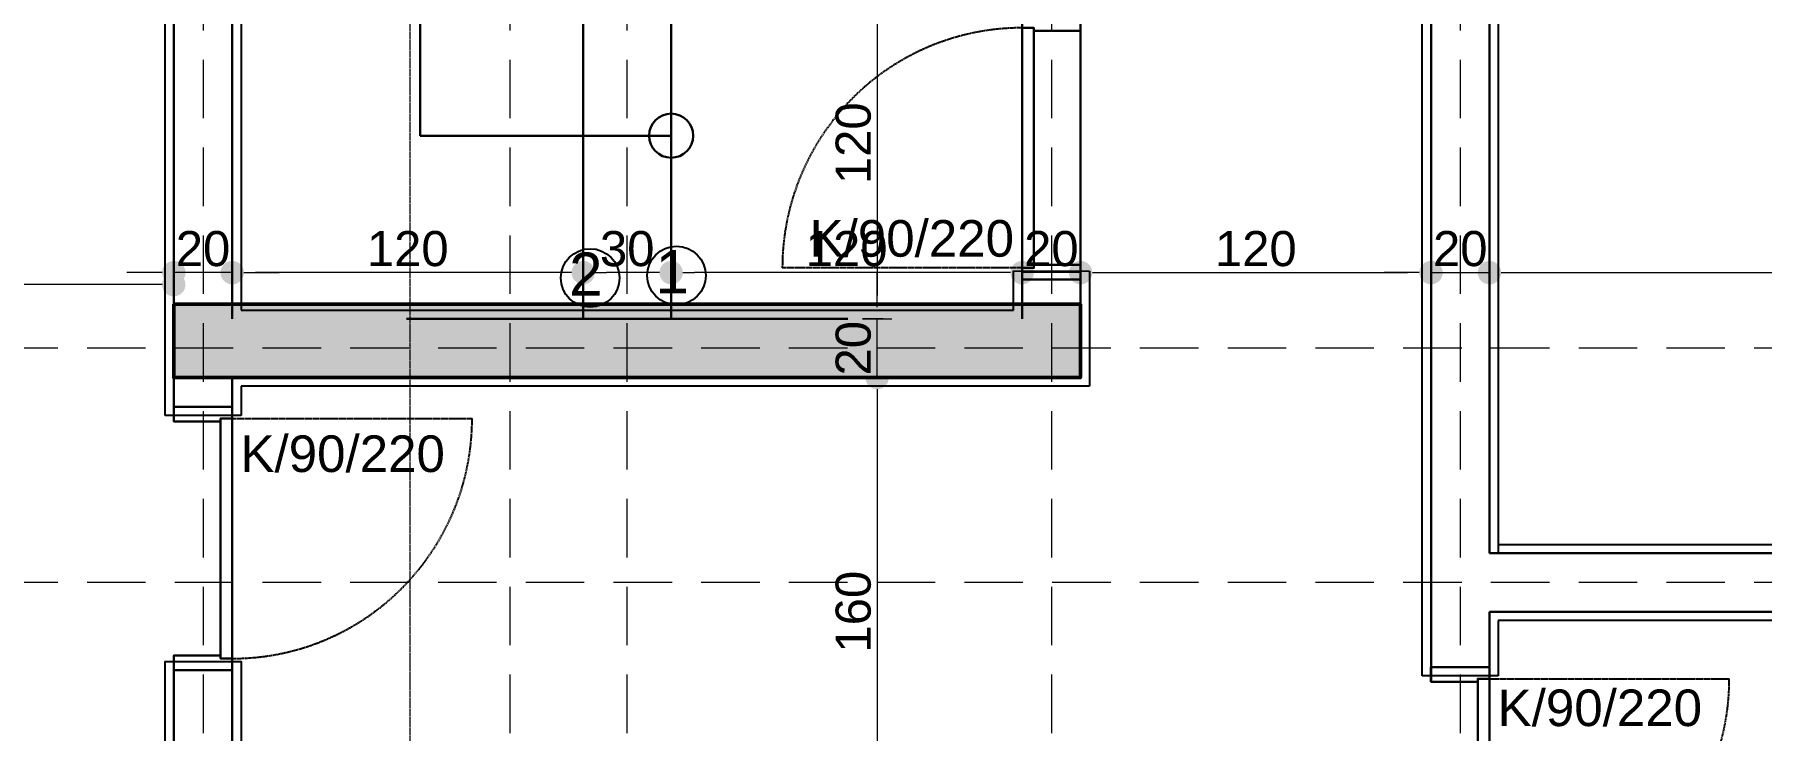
# Model space of a CAD drawing. Header units: millimetres. Extents: x 38129 to 72024, y -56282 to 16512.
# Drawn here: x 43014 to 43604, y -44116 to -43878 of the extents above; entities that cross this region are included whole.
import ezdxf

# ---------------------------------------------------------------- set-up
doc = ezdxf.new("R2010")
doc.units = ezdxf.units.MM
doc.linetypes.add('HIDDEN', pattern=[0.375, 0.25, -0.125])
for name, color, linetype, lineweight in [('AKS', 55, 'HIDDEN', 0), ('COLUMN4', 3, 'Continuous', 50), ('DIŞÖLÇÜ', 37, 'Continuous', 0), ('DUVAR', 255, 'Continuous', 30), ('KAPI', 4, 'Continuous', 30), ('M', 210, 'Continuous', 30), ('pencere+KAPI', 1, 'Continuous', 0), ('TARAMA', 252, 'Continuous', 0), ('ölçü İÇ', 31, 'Continuous', 0)]:
    doc.layers.add(name, color=color, linetype=linetype, lineweight=lineweight)
for name, color, linetype in [('HIDDEN', 1, 'HIDDEN'), ('sıva', 41, 'Continuous'), ('tefriş', 42, 'Continuous')]:
    doc.layers.add(name, color=color, linetype=linetype)
doc.styles.add('icdisolcu_yazi', font='arial.ttf')
doc.styles.get("Standard").update_dxf_attribs({"font": 'arial.ttf'})
doc.styles.add('style1', font='arial.ttf')
doc.dimstyles.new('İç Ölçü', dxfattribs={"dimtxt": 12, "dimasz": 8, "dimexe": 5, "dimexo": 0, "dimgap": 2, "dimtad": 1, "dimdec": 0, "dimzin": 12, "dimdsep": 46, "dimtxsty": 'icdisolcu_yazi', "dimblk": 'DOT', "dimcen": 8, "dimdle": 5, "dimclrd": 256, "dimclre": 256, "dimclrt": 7, "dimadec": 0, "dimazin": 3, "dimtfac": 1, "dimtdec": 0, "dimtix": 1, "dimtmove": 2, "dimatfit": 3, "dimldrblk": 'DOT', "dimfxl": 0, "dimtolj": 1, "dimtzin": 0, "dimlwd": -1, "dimlwe": -1, "dimarcsym": 0})

# ---------------------------------------------------------------- blocks, each defined once
blk = doc.blocks.new('*U12')
for p, q in [((4, 0), (0, 0)), ((86, 0), (90, 0))]:
    blk.add_line(p, q)
blk.add_lwpolyline([(4, 0), (86, 0), (86, -4), (4, -4)], close=True)
for points in [[(0, -20), (5, -20), (5, -4)], [(90, -20), (85, -20), (85, -4)]]:
    blk.add_lwpolyline(points)
at = {"layer": 'DUVAR'}
for p, q in [((0, 0), (0, -20)), ((90, 0), (90, -20))]:
    blk.add_line(p, q, dxfattribs=at)
at = {"layer": 'HIDDEN'}
blk.add_line((4, 0), (4, 82), dxfattribs=at)
blk.add_arc((4, 0), 82, 360, 90, dxfattribs=at)
blk = doc.blocks.new('*U38')
for p, q in [((4, 0), (0, 0)), ((86, 0), (90, 0))]:
    blk.add_line(p, q)
blk.add_lwpolyline([(4, 0), (86, 0), (86, -4), (4, -4)], close=True)
for points in [[(0, -20), (5, -20), (5, -4)], [(90, -20), (85, -20), (85, -4)]]:
    blk.add_lwpolyline(points)
at = {"layer": 'DUVAR'}
for p, q in [((0, 0), (0, -20)), ((90, 0), (90, -20))]:
    blk.add_line(p, q, dxfattribs=at)
at = {"layer": 'HIDDEN'}
blk.add_line((4, 0), (4, 82), dxfattribs=at)
blk.add_arc((4, 0), 82, 360, 90, dxfattribs=at)
blk = doc.blocks.new('_Dot')
at = {"color": 0, "lineweight": -2}
blk.add_line((-0.5, 0), (-1, 0), dxfattribs=at)
at = {"color": 0, "lineweight": 30, "const_width": 0.5}
blk.add_lwpolyline([(-0.25, 0, 1), (0.25, 0, 1)], format="xyb", close=True, dxfattribs=at)
blk = doc.blocks.new('*D660')
at = {"layer": 'Defpoints', "color": 0, "transparency": 16777216}
for p in [(43296.71, -43975.06), (43302.15, -43975.06), (43296.71, -43995.06)]:
    blk.add_point(p, dxfattribs=at)
at = {"layer": 'ölçü İÇ', "linetype": 'Continuous', "transparency": 16777216}
for p, q in [((43302.15, -43967.06), (43302.15, -43959.06)), ((43302.15, -43995.06), (43302.15, -43975.06)), ((43302.15, -44003.06), (43302.15, -44011.06))]:
    blk.add_line(p, q, dxfattribs=at)
at = {"layer": 'ölçü İÇ', "transparency": 16777216}
for p, q in [((43297.15, -43975.06), (43307.15, -43975.06)), ((43297.15, -43995.06), (43307.15, -43995.06))]:
    blk.add_line(p, q, dxfattribs=at)
at = {"layer": 'ölçü İÇ', "transparency": 16777216, "xscale": 8, "yscale": 8, "zscale": 8}
for p, rotation in [((43302.15, -43975.06), 270), ((43302.15, -43995.06), 90)]:
    blk.add_blockref('_Dot', p, dxfattribs=dict(at, rotation=rotation))
at = {"layer": 'ölçü İÇ', "color": 7, "transparency": 16777216, "insert": (43294.02, -43985.06), "char_height": 12, "attachment_point": 5, "rotation": 90, "style": 'icdisolcu_yazi'}
blk.add_mtext('\\A1;20', dxfattribs=at)
blk = doc.blocks.new('*D662')
at = {"layer": 'Defpoints', "color": 0, "transparency": 16777216}
for p in [(43296.71, -43995.06), (43302.15, -44155.06), (43302.15, -44155.06)]:
    blk.add_point(p, dxfattribs=at)
at = {"layer": 'ölçü İÇ', "transparency": 16777216}
for p, q in [((43297.15, -43995.06), (43307.15, -43995.06)), ((43302.15, -44155.06), (43307.15, -44155.06))]:
    blk.add_line(p, q, dxfattribs=at)
at = {"layer": 'ölçü İÇ', "linetype": 'Continuous', "transparency": 16777216}
blk.add_line((43302.15, -44003.06), (43302.15, -44147.06), dxfattribs=at)
at = {"layer": 'ölçü İÇ', "transparency": 16777216, "xscale": 8, "yscale": 8, "zscale": 8}
for p, rotation in [((43302.15, -43995.06), 90), ((43302.15, -44155.06), 270)]:
    blk.add_blockref('_Dot', p, dxfattribs=dict(at, rotation=rotation))
at = {"layer": 'ölçü İÇ', "color": 7, "transparency": 16777216, "insert": (43294.02, -44075.06), "char_height": 12, "attachment_point": 5, "rotation": 90, "style": 'icdisolcu_yazi'}
blk.add_mtext('\\A1;160', dxfattribs=at)
blk = doc.blocks.new('*D679')
at = {"layer": 'Defpoints', "color": 0, "transparency": 16777216}
for p in [(43351.71, -43959.24), (43351.71, -43959.24), (43371.71, -43959.24)]:
    blk.add_point(p, dxfattribs=at)
at = {"layer": 'ölçü İÇ', "transparency": 16777216}
for p, q in [((43351.71, -43959.24), (43351.71, -43954.24)), ((43371.71, -43959.24), (43371.71, -43964.24))]:
    blk.add_line(p, q, dxfattribs=at)
at = {"layer": 'ölçü İÇ', "linetype": 'Continuous', "transparency": 16777216}
for p, q in [((43343.71, -43959.24), (43335.71, -43959.24)), ((43371.71, -43959.24), (43351.71, -43959.24)), ((43379.71, -43959.24), (43387.71, -43959.24))]:
    blk.add_line(p, q, dxfattribs=at)
at = {"layer": 'ölçü İÇ', "transparency": 16777216, "xscale": 8, "yscale": 8, "zscale": 8}
blk.add_blockref('_Dot', (43351.71, -43959.24), dxfattribs=at)
at = {"layer": 'ölçü İÇ', "transparency": 16777216, "xscale": 8, "yscale": 8, "zscale": 8, "rotation": 180}
blk.add_blockref('_Dot', (43371.71, -43959.24), dxfattribs=at)
at = {"layer": 'ölçü İÇ', "color": 7, "transparency": 16777216, "insert": (43361.71, -43951.11), "char_height": 12, "attachment_point": 5, "style": 'icdisolcu_yazi'}
blk.add_mtext('\\A1;20', dxfattribs=at)
blk = doc.blocks.new('*D719')
at = {"layer": 'Defpoints', "color": 0, "lineweight": 120, "transparency": 16777216}
for p in [(43302.15, -43855.06), (43302.15, -43975.03), (43304.15, -43975.03)]:
    blk.add_point(p, dxfattribs=at)
at = {"layer": 'ölçü İÇ', "transparency": 16777216}
for p, q in [((43302.15, -43855.06), (43307.15, -43855.06)), ((43304.15, -43975.03), (43297.15, -43975.03))]:
    blk.add_line(p, q, dxfattribs=at)
at = {"layer": 'ölçü İÇ', "linetype": 'Continuous', "transparency": 16777216}
blk.add_line((43302.15, -43863.06), (43302.15, -43967.03), dxfattribs=at)
at = {"layer": 'ölçü İÇ', "transparency": 16777216, "xscale": 8, "yscale": 8, "zscale": 8}
for p, rotation in [((43302.15, -43855.06), 90), ((43302.15, -43975.03), 270)]:
    blk.add_blockref('_Dot', p, dxfattribs=dict(at, rotation=rotation))
at = {"layer": 'ölçü İÇ', "color": 7, "transparency": 16777216, "insert": (43294.02, -43915.05), "char_height": 12, "attachment_point": 5, "rotation": 90, "style": 'icdisolcu_yazi'}
blk.add_mtext('\\A1;120', dxfattribs=at)
blk = doc.blocks.new('*D737')
at = {"layer": 'Defpoints', "color": 0, "lineweight": 120, "transparency": 16777216}
for p in [(42321.89, -43963.33), (42321.89, -43963.33), (43061.65, -43959.24)]:
    blk.add_point(p, dxfattribs=at)
at = {"layer": 'ölçü İÇ', "transparency": 16777216}
for p, q in [((42321.89, -43963.33), (42321.89, -43958.33)), ((43061.65, -43959.24), (43061.65, -43968.33))]:
    blk.add_line(p, q, dxfattribs=at)
at = {"layer": 'ölçü İÇ', "linetype": 'Continuous', "transparency": 16777216}
blk.add_line((43053.65, -43963.33), (42329.89, -43963.33), dxfattribs=at)
at = {"layer": 'ölçü İÇ', "transparency": 16777216, "xscale": 8, "yscale": 8, "zscale": 8, "rotation": 180}
blk.add_blockref('_Dot', (42321.89, -43963.33), dxfattribs=at)
at = {"layer": 'ölçü İÇ', "transparency": 16777216, "xscale": 8, "yscale": 8, "zscale": 8}
blk.add_blockref('_Dot', (43061.65, -43963.33), dxfattribs=at)
at = {"layer": 'ölçü İÇ', "color": 7, "transparency": 16777216, "insert": (42691.77, -43955.2), "char_height": 12, "attachment_point": 5, "style": 'icdisolcu_yazi'}
blk.add_mtext('\\A1;740', dxfattribs=at)
blk = doc.blocks.new('rewtertwe')
at = {"layer": 'TARAMA', "lineweight": -3}
h = blk.add_hatch(dxfattribs=at)
h.set_pattern_fill('ANSI33', color=256, scale=2.5, style=0)
h.set_pattern_definition([(45, (-581316.523, -211139.459), (-11.22532015, 11.22532015), []), (45, (-581305.298, -211139.459), (-11.22532015, 11.22532015), [7.9375, -3.96875])])
h.paths.add_polyline_path([(-100.06, -370.8), (-100.06, -810.8), (209.94, -810.8), (209.94, -785.8), (-75.06, -785.8), (-75.06, -395.8), (209.94, -395.8), (209.94, -370.8)])
h.paths.add_polyline_path([(854.85, -1722.23), (914.85, -1722.02), (914.94, -1747.02), (854.94, -1747.23)])
h.paths.add_polyline_path([(534.85, -1723.37), (594.85, -1723.15), (594.94, -1748.15), (534.94, -1748.37)])
h.paths.add_polyline_path([(44.85, -1725.1), (104.85, -1724.89), (104.94, -1749.89), (44.94, -1750.1)])
h.paths.add_polyline_path([(-445.06, -1726.84), (-385.06, -1726.63), (-384.97, -1751.63), (-444.97, -1751.84)])
h.paths.add_polyline_path([(-867.96, -1728.34), (-807.96, -1728.12), (-807.87, -1753.12), (-867.87, -1753.34)])
h.paths.add_polyline_path([(-1153.71, -1729.35), (-1093.71, -1729.14), (-1093.62, -1754.14), (-1153.62, -1754.35)])
h.paths.add_polyline_path([(874.97, -1405.8), (914.97, -1405.8), (914.97, -1445.8), (874.97, -1445.8)])
h.paths.add_polyline_path([(534.94, -1420.8), (594.94, -1420.8), (594.94, -1445.8), (534.94, -1445.8)])
h.paths.add_polyline_path([(44.94, -1385.8), (69.94, -1385.8), (69.94, -1445.8), (44.94, -1445.8)])
h.paths.add_polyline_path([(-445.06, -1420.8), (-385.06, -1420.8), (-385.06, -1445.8), (-445.06, -1445.8)])
h.paths.add_polyline_path([(-867.96, -1385.8), (-842.96, -1385.8), (-842.96, -1445.8), (-867.96, -1445.8)])
h.paths.add_polyline_path([(-1155.34, -1385.8), (-1130.34, -1385.69), (-1130.06, -1445.68), (-1155.06, -1445.8)])
h.paths.add_polyline_path([(554.94, -1060.8), (594.94, -1060.8), (594.94, -1100.8), (554.94, -1100.8)])
h.paths.add_polyline_path([(44.94, -1040.8), (74.94, -1040.8), (74.94, -1100.8), (44.94, -1100.8)])
h.paths.add_polyline_path([(-445.06, -1040.8), (-415.06, -1040.8), (-415.06, -1100.8), (-445.06, -1100.8)])
h.paths.add_polyline_path([(859.94, -885.8), (929.94, -885.8), (929.94, -920.8), (859.94, -920.8)])
h.paths.add_polyline_path([(524.94, -885.8), (594.94, -885.8), (594.94, -920.8), (524.94, -920.8)])
h.paths.add_polyline_path([(-520.06, -870.8), (-390.06, -870.8), (-390.06, -900.8), (-520.06, -900.8)])
h.paths.add_polyline_path([(-867.96, -750.8), (-842.96, -750.8), (-842.96, -810.8), (-867.96, -810.8)])
h.paths.add_polyline_path([(-1158.32, -750.8), (-1133.32, -750.69), (-1133.03, -810.68), (-1158.03, -810.8)])
h.paths.add_polyline_path([(-460.06, -465.8), (-400.06, -465.8), (-400.06, -495.8), (-460.06, -495.8)])
h.paths.add_polyline_path([(859.94, -263.3), (929.94, -263.3), (929.94, -298.3), (859.94, -298.3)])
h.paths.add_polyline_path([(524.94, -263.3), (594.94, -263.3), (594.94, -298.3), (524.94, -298.3)])
h.paths.add_polyline_path([(-100.06, -185.8), (209.94, -185.8), (209.94, -210.8), (-100.06, -210.8)])
h.paths.add_polyline_path([(-460.06, -65.8), (-400.06, -65.8), (-400.06, -95.8), (-460.06, -95.8)])
h.paths.add_polyline_path([(-867.96, -40.8), (-842.96, -40.8), (-842.96, -100.8), (-867.96, -100.8)])
h.paths.add_polyline_path([(-1161.64, -40.8), (-1136.64, -40.69), (-1136.36, -100.68), (-1161.36, -100.8)])
h.paths.add_polyline_path([(-100.06, 249.2), (209.94, 249.2), (209.94, 224.2), (-100.06, 224.2)])
h.paths.add_polyline_path([(859.94, 359.2), (929.94, 359.2), (929.94, 324.2), (859.94, 324.2)])
h.paths.add_polyline_path([(524.94, 359.2), (594.94, 359.2), (594.94, 324.2), (524.94, 324.2)])
h.paths.add_polyline_path([(-520.06, 339.2), (-390.06, 339.2), (-390.06, 309.2), (-520.06, 309.2)])
h.paths.add_polyline_path([(-867.96, 364.2), (-842.96, 364.2), (-842.96, 304.2), (-867.96, 304.2)])
h.paths.add_polyline_path([(-1163.53, 364.08), (-1138.54, 364.2), (-1138.25, 304.2), (-1163.25, 304.08)])
h.paths.add_polyline_path([(-415.06, 564.2), (-385.06, 564.2), (-385.06, 504.2), (-415.06, 504.2)])
h.paths.add_polyline_path([(584.94, 609.3), (624.94, 609.3), (624.94, 569.3), (584.94, 569.3)])
h.paths.add_polyline_path([(4.94, 609.3), (34.94, 609.3), (34.94, 529.3), (4.94, 529.3)])
h.paths.add_polyline_path([(889.94, 927.2), (929.94, 927.2), (929.94, 887.2), (889.94, 887.2)])
h.paths.add_polyline_path([(329.94, 927.2), (354.94, 927.2), (354.94, 867.2), (329.94, 867.2)])
h.paths.add_polyline_path([(-100.06, 927.2), (-40.06, 927.2), (-40.06, 902.2), (-100.06, 902.2)])
h.paths.add_polyline_path([(-520.06, 927.2), (-495.06, 927.2), (-495.06, 867.2), (-520.06, 867.2)])
h.paths.add_polyline_path([(-867.96, 927.2), (-842.96, 927.2), (-842.96, 867.2), (-867.96, 867.2)])
h.paths.add_polyline_path([(-1166.17, 927.08), (-1141.17, 927.2), (-1140.89, 867.2), (-1165.89, 867.08)])
at = {"layer": 'COLUMN4', "color": 3}
blk.add_lwpolyline([(-100.06, -185.8), (209.94, -185.8), (209.94, -210.8), (-100.06, -210.8)], close=True, dxfattribs=at)
blk = doc.blocks.new('*D976')
at = {"layer": 'Defpoints', "color": 0, "transparency": 16777216}
for p in [(43371.71, -43959.24), (43491.5, -43959.24), (43491.5, -43970.75)]:
    blk.add_point(p, dxfattribs=at)
at = {"layer": 'ölçü İÇ', "transparency": 16777216}
for p, q in [((43491.5, -43964.24), (43491.5, -43954.24)), ((43371.71, -43959.24), (43371.71, -43964.24))]:
    blk.add_line(p, q, dxfattribs=at)
at = {"layer": 'ölçü İÇ', "linetype": 'Continuous', "transparency": 16777216}
blk.add_line((43379.71, -43959.24), (43483.5, -43959.24), dxfattribs=at)
at = {"layer": 'ölçü İÇ', "transparency": 16777216, "xscale": 8, "yscale": 8, "zscale": 8, "rotation": 180}
blk.add_blockref('_Dot', (43371.71, -43959.24), dxfattribs=at)
at = {"layer": 'ölçü İÇ', "transparency": 16777216, "xscale": 8, "yscale": 8, "zscale": 8}
blk.add_blockref('_Dot', (43491.5, -43959.24), dxfattribs=at)
at = {"layer": 'ölçü İÇ', "color": 7, "transparency": 16777216, "insert": (43431.6, -43951.11), "char_height": 12, "attachment_point": 5, "style": 'icdisolcu_yazi'}
blk.add_mtext('\\A1;120', dxfattribs=at)
blk = doc.blocks.new('*D977')
at = {"layer": 'Defpoints', "color": 0, "transparency": 16777216}
for p in [(43511.49, -43959.24), (43491.5, -43970.75), (43511.49, -43970.75)]:
    blk.add_point(p, dxfattribs=at)
at = {"layer": 'ölçü İÇ', "transparency": 16777216}
for p, q in [((43491.5, -43964.24), (43491.5, -43954.24)), ((43511.49, -43964.24), (43511.49, -43954.24))]:
    blk.add_line(p, q, dxfattribs=at)
at = {"layer": 'ölçü İÇ', "linetype": 'Continuous', "transparency": 16777216}
for p, q in [((43483.5, -43959.24), (43475.5, -43959.24)), ((43491.5, -43959.24), (43511.49, -43959.24)), ((43519.49, -43959.24), (43527.49, -43959.24))]:
    blk.add_line(p, q, dxfattribs=at)
at = {"layer": 'ölçü İÇ', "transparency": 16777216, "xscale": 8, "yscale": 8, "zscale": 8}
blk.add_blockref('_Dot', (43491.5, -43959.24), dxfattribs=at)
at = {"layer": 'ölçü İÇ', "transparency": 16777216, "xscale": 8, "yscale": 8, "zscale": 8, "rotation": 180}
blk.add_blockref('_Dot', (43511.49, -43959.24), dxfattribs=at)
at = {"layer": 'ölçü İÇ', "color": 7, "transparency": 16777216, "insert": (43501.5, -43951.11), "char_height": 12, "attachment_point": 5, "style": 'icdisolcu_yazi'}
blk.add_mtext('\\A1;20', dxfattribs=at)
blk = doc.blocks.new('*D978')
at = {"layer": 'Defpoints', "color": 0, "transparency": 16777216}
for p in [(44071.59, -43955.64), (44071.59, -43959.24), (43511.49, -43970.75)]:
    blk.add_point(p, dxfattribs=at)
at = {"layer": 'ölçü İÇ', "transparency": 16777216}
for p, q in [((43511.49, -43964.24), (43511.49, -43954.24)), ((44071.59, -43955.64), (44071.59, -43964.24))]:
    blk.add_line(p, q, dxfattribs=at)
at = {"layer": 'ölçü İÇ', "linetype": 'Continuous', "transparency": 16777216}
blk.add_line((43519.49, -43959.24), (44063.59, -43959.24), dxfattribs=at)
at = {"layer": 'ölçü İÇ', "transparency": 16777216, "xscale": 8, "yscale": 8, "zscale": 8, "rotation": 180}
blk.add_blockref('_Dot', (43511.49, -43959.24), dxfattribs=at)
at = {"layer": 'ölçü İÇ', "transparency": 16777216, "xscale": 8, "yscale": 8, "zscale": 8}
blk.add_blockref('_Dot', (44071.59, -43959.24), dxfattribs=at)
at = {"layer": 'ölçü İÇ', "color": 7, "transparency": 16777216, "insert": (43791.54, -43951.11), "char_height": 12, "attachment_point": 5, "style": 'icdisolcu_yazi'}
blk.add_mtext('\\A1;560', dxfattribs=at)
blk = doc.blocks.new('*D980')
at = {"layer": 'Defpoints', "color": 0, "transparency": 16777216}
for p in [(43231.71, -43947.04), (43231.71, -43959.24), (43351.71, -43959.24)]:
    blk.add_point(p, dxfattribs=at)
at = {"layer": 'ölçü İÇ', "transparency": 16777216}
for p, q in [((43231.71, -43954.24), (43231.71, -43964.24)), ((43351.71, -43959.24), (43351.71, -43954.24))]:
    blk.add_line(p, q, dxfattribs=at)
at = {"layer": 'ölçü İÇ', "linetype": 'Continuous', "transparency": 16777216}
blk.add_line((43343.71, -43959.24), (43239.71, -43959.24), dxfattribs=at)
at = {"layer": 'ölçü İÇ', "transparency": 16777216, "xscale": 8, "yscale": 8, "zscale": 8, "rotation": 180}
blk.add_blockref('_Dot', (43231.71, -43959.24), dxfattribs=at)
at = {"layer": 'ölçü İÇ', "transparency": 16777216, "xscale": 8, "yscale": 8, "zscale": 8}
blk.add_blockref('_Dot', (43351.71, -43959.24), dxfattribs=at)
at = {"layer": 'ölçü İÇ', "color": 7, "transparency": 16777216, "insert": (43291.71, -43951.11), "char_height": 12, "attachment_point": 5, "style": 'icdisolcu_yazi'}
blk.add_mtext('\\A1;120', dxfattribs=at)
blk = doc.blocks.new('*D981')
at = {"layer": 'Defpoints', "color": 0, "transparency": 16777216}
for p in [(43201.65, -43946.25), (43231.71, -43947.04), (43201.65, -43959.24)]:
    blk.add_point(p, dxfattribs=at)
at = {"layer": 'ölçü İÇ', "transparency": 16777216}
for p, q in [((43201.65, -43954.24), (43201.65, -43964.24)), ((43231.71, -43954.24), (43231.71, -43964.24))]:
    blk.add_line(p, q, dxfattribs=at)
at = {"layer": 'ölçü İÇ', "linetype": 'Continuous', "transparency": 16777216}
blk.add_line((43223.71, -43959.24), (43209.65, -43959.24), dxfattribs=at)
at = {"layer": 'ölçü İÇ', "transparency": 16777216, "xscale": 8, "yscale": 8, "zscale": 8, "rotation": 180}
blk.add_blockref('_Dot', (43201.65, -43959.24), dxfattribs=at)
at = {"layer": 'ölçü İÇ', "transparency": 16777216, "xscale": 8, "yscale": 8, "zscale": 8}
blk.add_blockref('_Dot', (43231.71, -43959.24), dxfattribs=at)
at = {"layer": 'ölçü İÇ', "color": 7, "transparency": 16777216, "insert": (43216.68, -43951.11), "char_height": 12, "attachment_point": 5, "style": 'icdisolcu_yazi'}
blk.add_mtext('\\A1;30', dxfattribs=at)
blk = doc.blocks.new('*D982')
at = {"layer": 'Defpoints', "color": 0, "transparency": 16777216}
for p in [(43081.65, -43951.39), (43201.65, -43946.25), (43081.65, -43959.24)]:
    blk.add_point(p, dxfattribs=at)
at = {"layer": 'ölçü İÇ', "transparency": 16777216}
for p, q in [((43081.65, -43954.24), (43081.65, -43964.24)), ((43201.65, -43954.24), (43201.65, -43964.24))]:
    blk.add_line(p, q, dxfattribs=at)
at = {"layer": 'ölçü İÇ', "linetype": 'Continuous', "transparency": 16777216}
blk.add_line((43193.65, -43959.24), (43089.65, -43959.24), dxfattribs=at)
at = {"layer": 'ölçü İÇ', "transparency": 16777216, "xscale": 8, "yscale": 8, "zscale": 8, "rotation": 180}
blk.add_blockref('_Dot', (43081.65, -43959.24), dxfattribs=at)
at = {"layer": 'ölçü İÇ', "transparency": 16777216, "xscale": 8, "yscale": 8, "zscale": 8}
blk.add_blockref('_Dot', (43201.65, -43959.24), dxfattribs=at)
at = {"layer": 'ölçü İÇ', "color": 7, "transparency": 16777216, "insert": (43141.65, -43951.11), "char_height": 12, "attachment_point": 5, "style": 'icdisolcu_yazi'}
blk.add_mtext('\\A1;120', dxfattribs=at)
blk = doc.blocks.new('*D983')
at = {"layer": 'Defpoints', "color": 0, "transparency": 16777216}
for p in [(43061.65, -43951.65), (43081.65, -43951.39), (43061.65, -43959.24)]:
    blk.add_point(p, dxfattribs=at)
at = {"layer": 'ölçü İÇ', "transparency": 16777216}
for p, q in [((43061.65, -43954.24), (43061.65, -43964.24)), ((43081.65, -43954.24), (43081.65, -43964.24))]:
    blk.add_line(p, q, dxfattribs=at)
at = {"layer": 'ölçü İÇ', "linetype": 'Continuous', "transparency": 16777216}
for p, q in [((43053.65, -43959.24), (43045.65, -43959.24)), ((43081.65, -43959.24), (43061.65, -43959.24)), ((43089.65, -43959.24), (43097.65, -43959.24))]:
    blk.add_line(p, q, dxfattribs=at)
at = {"layer": 'ölçü İÇ', "transparency": 16777216, "xscale": 8, "yscale": 8, "zscale": 8}
blk.add_blockref('_Dot', (43061.65, -43959.24), dxfattribs=at)
at = {"layer": 'ölçü İÇ', "transparency": 16777216, "xscale": 8, "yscale": 8, "zscale": 8, "rotation": 180}
blk.add_blockref('_Dot', (43081.65, -43959.24), dxfattribs=at)
at = {"layer": 'ölçü İÇ', "color": 7, "transparency": 16777216, "insert": (43071.65, -43951.11), "char_height": 12, "attachment_point": 5, "style": 'icdisolcu_yazi'}
blk.add_mtext('\\A1;20', dxfattribs=at)

msp = doc.modelspace()

# ---------------------------------------------------------------- linework, layer by layer
at = {"layer": 'AKS', "ltscale": 80}
for p, q in [((43071.65, -42566.51), (43071.65, -45757.79)), ((43176.5, -42566.51), (43176.5, -45757.79)), ((43216.5, -42566.51), (43216.5, -45757.79)), ((43361.7, -42566.51), (43361.7, -45757.79)), ((43501.5, -42566.51), (43501.5, -45757.79)), ((44372, -43985.06), (41813.4, -43985.06)), ((44372, -44065.06), (41813.4, -44065.06))]:
    msp.add_line(p, q, dxfattribs=at)
at = {"layer": 'DUVAR'}
for p, q in [((43081.65, -43881.21), (43081.65, -43555.06)), ((43141.28, -43975.06), (43292.08, -43975.06)), ((43136.65, -43995.06), (43296.71, -43995.06)), ((43686.64, -44055.06), (43511.49, -44055.06)), ((43511.49, -44075.06), (43511.49, -44097.99)), ((43686.64, -44075.06), (43511.49, -44075.06)), ((43511.5, -44095.06), (43511.5, -44097.99))]:
    msp.add_line(p, q, dxfattribs=at)
for points in [[(43061.65, -43975.06), (43061.65, -43555.06)], [(43511.49, -44055.06), (43511.49, -43835.06), (43371.71, -43835.06)], [(43351.71, -43917.28), (43351.71, -43855.06)], [(43371.71, -43975.06), (43371.71, -43855.06)], [(43491.5, -44098.99), (43491.5, -43855.06), (43371.71, -43855.06)], [(43081.65, -43975.06), (43081.65, -43881.21)], [(43351.71, -43975.06), (43351.71, -43931.34)], [(43061.66, -44005.06), (43061.66, -43995.06)], [(43081.66, -44009.06), (43081.66, -43995.06)], [(43061.64, -44155.06), (43061.65, -44091.06)], [(43081.64, -44155.06), (43081.65, -44091.06)]]:
    msp.add_lwpolyline(points, dxfattribs=at)
at = {"layer": 'M'}
for p, q in [((43201.65, -43555.06), (43201.65, -43975.06)), ((43145.91, -43617.23), (43145.91, -43912.46)), ((43201.65, -43648.92), (43201.65, -43975.06)), ((43145.91, -43912.46), (43231.71, -43912.46))]:
    msp.add_line(p, q, dxfattribs=at)
msp.add_lwpolyline([(43231.71, -43855.06), (43231.71, -43975.06)], dxfattribs=at)
msp.add_circle((43231.71, -43912.46), 7.53, dxfattribs=at)
at = {"layer": 'pencere+KAPI', "linetype": 'HIDDEN'}
msp.add_line((43142.33, -42638.3), (43142.33, -45725.24), dxfattribs=at)
at = {"layer": 'sıva'}
for p, q in [((43058.66, -44008.06), (43058.65, -43532.06)), ((43084.65, -43614.12), (43084.65, -43972.06)), ((43514.49, -43832.06), (43514.49, -44055.06)), ((43488.5, -44096.99), (43488.5, -43858.06)), ((43348.71, -43972.06), (43348.71, -43958.6)), ((43348.71, -43958.6), (43374.71, -43958.75)), ((43374.71, -43958.75), (43374.71, -43998.06)), ((43084.65, -43972.06), (43348.71, -43972.06)), ((43374.71, -43998.06), (43084.66, -43998.02)), ((43084.66, -43998.02), (43084.66, -44008.06)), ((43084.66, -44008.06), (43058.66, -44008.06)), ((43683.64, -44078.06), (43514.49, -44078.06)), ((43514.49, -44078.06), (43514.49, -44096.99)), ((43514.49, -44096.99), (43488.5, -44096.99))]:
    msp.add_line(p, q, dxfattribs=at)
for points in [[(43514.49, -44052.06), (43683.64, -44052.06), (43683.64, -44044.56), (43759.64, -44044.56), (43759.64, -44052.06), (44018.64, -44052.06), (44018.64, -44044.56), (44068.59, -44044.56), (44068.59, -43463.06), (44018.64, -43463.06), (44018.64, -43422.06), (44068.59, -43422.06), (44068.59, -42909.66), (44038.59, -42909.66), (44038.59, -42879.48), (43514.5, -42879.48), (43514.5, -42924.66), (43488.5, -42924.66), (43488.5, -42879.48), (42658.32, -42879.48)], [(43203.5, -44626.15), (43203.5, -44598.06), (43058.65, -44598.06), (43058.66, -44092.06), (43084.66, -44092.06), (43084.64, -44152.06), (43374.7, -44152.06), (43374.7, -44598.06), (43229.5, -44598.06)]]:
    msp.add_lwpolyline(points, dxfattribs=at)
at = {"layer": 'tefriş'}
for centre in [(43204.03, -43961.06), (43233.55, -43960.25)]:
    msp.add_circle(centre, 10, dxfattribs=at)

# ---------------------------------------------------------------- block references
at = {"layer": 'DIŞÖLÇÜ'}
msp.add_blockref('rewtertwe', (43161.7, -43784.26), dxfattribs=at)
at = {"layer": 'KAPI'}
for name, p, rotation in [('*U12', (43351.71, -43961.62), 90), ('*U38', (43081.66, -44005.06), 270), ('*U12', (43511.49, -44093.99), 270)]:
    msp.add_blockref(name, p, dxfattribs=dict(at, rotation=rotation))

# ---------------------------------------------------------------- texts
at = {"layer": 'pencere+KAPI', "char_height": 12.5, "width": 27.0954, "style": 'style1'}
for insert, attachment_point, rotation in [((43279.03, -43953.97), 7, 360), ((43154.35, -44027.52), 9, 0), ((43584.18, -44101.64), 3, 360)]:
    msp.add_mtext('K/90/220', dxfattribs=dict(at, insert=insert, attachment_point=attachment_point, rotation=rotation))
at = {"layer": 'tefriş', "char_height": 14.7, "width": 26.4931, "attachment_point": 3}
for s, insert in [('1', (43237.77, -43951.56)), ('2', (43208.25, -43952.37))]:
    msp.add_mtext(s, dxfattribs=dict(at, insert=insert))

# ---------------------------------------------------------------- dimensions: what is measured, and where the dimension line sits
at = {"layer": 'ölçü İÇ'}
for base, p1, p2, angle, picture, middle in [((43302.15, -43975.03), (43302.15, -43855.06), (43304.15, -43975.03), 270, '*D719', (43294.02, -43915.05)), ((43302.15, -43975.06), (43296.71, -43995.06), (43296.71, -43975.06), 270, '*D660', (43294.02, -43985.06)), ((43302.15, -44155.06), (43296.71, -43995.06), (43302.15, -44155.06), 90, '*D662', (43294.02, -44075.06))]:
    dim = msp.add_linear_dim(base=base, p1=p1, p2=p2, angle=angle, dimstyle='İç Ölçü', dxfattribs=at)
    dim.commit()
    dim.dimension.update_dxf_attribs({"geometry": picture, "text_midpoint": middle})
for base, p1, p2, picture, middle in [((43061.65, -43959.24), (43081.65, -43951.39), (43061.65, -43951.65), '*D983', (43071.65, -43951.11)), ((43081.65, -43959.24), (43201.65, -43946.25), (43081.65, -43951.39), '*D982', (43141.65, -43951.11)), ((43201.65, -43959.24), (43231.71, -43947.04), (43201.65, -43946.25), '*D981', (43216.68, -43951.11)), ((43231.71, -43959.24), (43351.71, -43959.24), (43231.71, -43947.04), '*D980', (43291.71, -43951.11)), ((43351.71, -43959.24), (43371.71, -43959.24), (43351.71, -43959.24), '*D679', (43361.71, -43951.11)), ((43491.5, -43959.24), (43371.71, -43959.24), (43491.5, -43970.75), '*D976', (43431.6, -43951.11)), ((43511.49, -43959.24), (43491.5, -43970.75), (43511.49, -43970.75), '*D977', (43501.5, -43951.11)), ((44071.59, -43959.24), (43511.49, -43970.75), (44071.59, -43955.64), '*D978', (43791.54, -43951.11)), ((42321.89, -43963.33), (43061.65, -43959.24), (42321.89, -43963.33), '*D737', (42691.77, -43955.2))]:
    dim = msp.add_linear_dim(base=base, p1=p1, p2=p2, dimstyle='İç Ölçü', dxfattribs=at)
    dim.commit()
    dim.dimension.update_dxf_attribs({"geometry": picture, "text_midpoint": middle})

doc.saveas('drawing.dxf')
